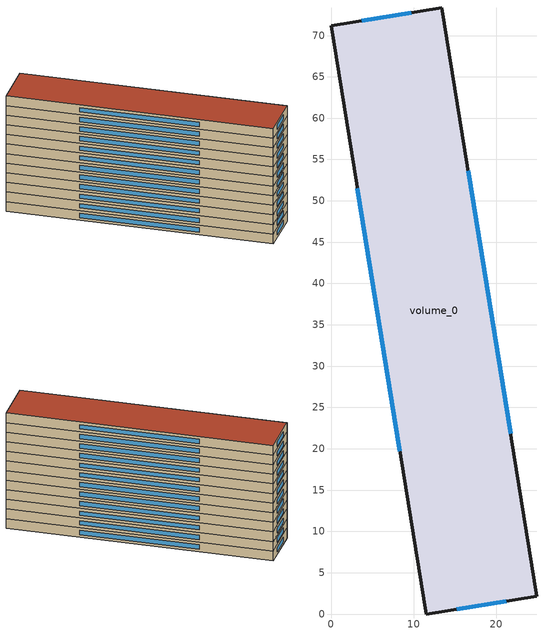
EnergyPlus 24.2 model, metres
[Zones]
volume_0
 floor ground (ground): 13.41,73.33 24.9,2.16 11.49,0 0,71.17 z0
 wall outside (wall): 0,71.17 11.49,0 24.9,2.16 13.41,73.33 0,71.17 z0:2.8; 0,71.17 11.49,0 24.9,2.16 13.41,73.33 0,71.17 z2.8:5.6; 0,71.17 11.49,0 24.9,2.16 13.41,73.33 0,71.17 z5.6:8.4; 0,71.17 11.49,0 24.9,2.16 13.41,73.33 0,71.17 z8.4:11.2; 0,71.17 11.49,0 24.9,2.16 13.41,73.33 0,71.17 z11.2:14; 0,71.17 11.49,0 24.9,2.16 13.41,73.33 0,71.17 z14:16.8; 0,71.17 11.49,0 24.9,2.16 13.41,73.33 0,71.17 z16.8:19.6; 0,71.17 11.49,0 24.9,2.16 13.41,73.33 0,71.17 z19.6:22.4; 0,71.17 11.49,0 24.9,2.16 13.41,73.33 0,71.17 z22.4:25.2; 0,71.17 11.49,0 24.9,2.16 13.41,73.33 0,71.17 z25.2:28; 0,71.17 11.49,0 24.9,2.16 13.41,73.33 0,71.17 z28:30.8; 0,71.17 11.49,0 24.9,2.16 13.41,73.33 0,71.17 z30.8:33.6
 window (window): 3.18,51.5 8.31,19.67 / 15.2,0.6 21.19,1.57 / 21.72,21.83 16.59,53.66 / 9.71,72.73 3.71,71.77 z0.77:2.03; 3.18,51.5 8.31,19.67 / 15.2,0.6 21.19,1.57 / 21.72,21.83 16.59,53.66 / 9.71,72.73 3.71,71.77 z3.57:4.83; 3.18,51.5 8.31,19.67 / 15.2,0.6 21.19,1.57 / 21.72,21.83 16.59,53.66 / 9.71,72.73 3.71,71.77 z6.37:7.63; 3.18,51.5 8.31,19.67 / 15.2,0.6 21.19,1.57 / 21.72,21.83 16.59,53.66 / 9.71,72.73 3.71,71.77 z9.17:10.43; 3.18,51.5 8.31,19.67 / 15.2,0.6 21.19,1.57 / 21.72,21.83 16.59,53.66 / 9.71,72.73 3.71,71.77 z11.97:13.23; 3.18,51.5 8.31,19.67 / 15.2,0.6 21.19,1.57 / 21.72,21.83 16.59,53.66 / 9.71,72.73 3.71,71.77 z14.77:16.03; 3.18,51.5 8.31,19.67 / 15.2,0.6 21.19,1.57 / 21.72,21.83 16.59,53.66 / 9.71,72.73 3.71,71.77 z17.57:18.83; 3.18,51.5 8.31,19.67 / 15.2,0.6 21.19,1.57 / 21.72,21.83 16.59,53.66 / 9.71,72.73 3.71,71.77 z20.37:21.63; 3.18,51.5 8.31,19.67 / 15.2,0.6 21.19,1.57 / 21.72,21.83 16.59,53.66 / 9.71,72.73 3.71,71.77 z23.17:24.43; 3.18,51.5 8.31,19.67 / 15.2,0.6 21.19,1.57 / 21.72,21.83 16.59,53.66 / 9.71,72.73 3.71,71.77 z25.97:27.23; 3.18,51.5 8.31,19.67 / 15.2,0.6 21.19,1.57 / 21.72,21.83 16.59,53.66 / 9.71,72.73 3.71,71.77 z28.77:30.03; 3.18,51.5 8.31,19.67 / 15.2,0.6 21.19,1.57 / 21.72,21.83 16.59,53.66 / 9.71,72.73 3.71,71.77 z31.57:32.83
 roof outside (top): 0,71.17 11.49,0 24.9,2.16 13.41,73.33 z33.6
[Building]
building: North axis=0; Terrain=Suburbs; Solar distribution=FullExterior; Loads convergence tolerance value=0.04; Temperature convergence tolerance value=0.4; Maximum number of warmup days=50
[Site:Location]
site: Latitude=57.6761; Longitude=12.2919; Time zone=1; Elevation=155.2
[Site:GroundTemperature:BuildingSurface]
ground_temperature: 18, 18, 18, 18, 18, 18, 18, 18, 18, 18, 18, 18
[Material]
Name | Roughness | Thickness | Conductivity | Density | Specific heat | Thermal absorptance | Solar absorptance | Visible absorptance
wall_layer_0 | MediumRough | 0.08 | 2.94065 | 2322.01 | 831.464 | 0.9 | 0.7 | 0.7
wall_layer_1 | MediumRough | 0.0877003 | 0.0535021 | 30 | 840 | 0.9 | 0.7 | 0.7
wall_layer_2 | MediumRough | 0.15 | 2.94065 | 2322.01 | 831.464 | 0.9 | 0.7 | 0.7
wall_layer_3 | Smooth | 0.013 | 0.203721 | 800.002 | 1090.03 | 0.9 | 0.7 | 0.5
top_layer_0 | Rough | 0.006 | 0.201316 | 1120 | 1459.06 | 0.9 | 0.7 | 0.7
top_layer_1 | MediumRough | 0.199815 | 0.0528808 | 30 | 840 | 0.9 | 0.7 | 0.7
top_layer_2 | MediumRough | 0.15 | 2.9065 | 2322.01 | 831.464 | 0.9 | 0.7 | 0.7
ground_layer_0 | MediumRough | 0.16 | 2.91988 | 2322.01 | 832.02 | 0.9 | 0.7 | 0.7
ground_layer_1 | MediumRough | 0.102942 | 0.0379132 | 43.0001 | 1209.22 | 0.9 | 0.6 | 0.6
ground_layer_2 | Rough | 0.05 | 0.417325 | 1555 | 800 | 0.85 | 0.65 | 0.65
ground_layer_3 | MediumRough | 0.05 | 2.91988 | 2322.01 | 832.02 | 0.9 | 0.7 | 0.7
internal_slab_face_a_layer_0; internal_slab_face_b_layer_0 | MediumRough | 0.1 | 2.3089 | 2322.01 | 832.02 | 0.9 | 0.7 | 0.7
[Construction]
wall: wall_layer_0, wall_layer_1, wall_layer_2, wall_layer_3
top: top_layer_0, top_layer_1, top_layer_2
ground: ground_layer_0, ground_layer_1, ground_layer_2, ground_layer_3
internal_slab_face_a: internal_slab_face_a_layer_0
internal_slab_face_b: internal_slab_face_b_layer_0
window: glazing
[WindowMaterial:SimpleGlazingSystem]
glazing: U factor=2.22; Solar heat gain coefficient=0.3; Visible transmittance=0.65
[Zone]
volume_0: Ceiling height=33.6; Floor area=11751; Volume=32902.7; Part of total floor area=Yes
[Space]
volume_0_space: Zone=volume_0; Ceiling height=33.6; Floor area=11751; Volume=32902.7
[People]
volume_0_people: Zone or zonelist or space or spacelist=volume_0; Number of people schedule=occupancy_fraction; Number of people calculation method=People; Number of people=245.2; Fraction radiant=0.3; Activity level schedule=activity
[ElectricEquipment]
volume_0_equipment: Zone or zonelist or space or spacelist=volume_0; Schedule=equipment_fraction; Design level calculation method=EquipmentLevel; Design level=23.5123; Fraction radiant=0.3
[Lights]
volume_0_lighting: Zone or zonelist or space or spacelist=volume_0; Schedule=lighting_fraction; Design level calculation method=LightingLevel; Lighting level=0; Fraction radiant=0.3
[ZoneInfiltration:DesignFlowRate]
volume_0_envelope_leakage: Zone or zonelist or space or spacelist=volume_0; Schedule=on; Design flow rate calculation method=AirChanges/Hour; Air changes per hour=0.1; Constant term coefficient=1; Temperature term coefficient=0; Velocity term coefficient=0; Velocity squared term coefficient=0
[ThermostatSetpoint:DualSetpoint]
volume_0_setpoints: Heating setpoint temperature schedule=heating_setpoint; Cooling setpoint temperature schedule=cooling_setpoint
[ZoneControl:Thermostat]
volume_0_thermostat: Zone or zonelist=volume_0; Control type schedule=thermostat_control; Control 1=volume_0_setpoints
[Zone equipment]
volume_0: volume_0_ideal
[DesignSpecification:OutdoorAir]
volume_0_outdoor_air: Outdoor air method=Flow/Zone; Outdoor air flow per zone=3.4328; Outdoor air schedule=on
[ZoneHVAC:IdealLoadsAirSystem]
volume_0_ideal: Availability schedule=on; Heating availability schedule=on; Cooling availability schedule=off; Maximum heating supply air temperature=50; Minimum cooling supply air temperature=13; Heating limit=NoLimit; Cooling limit=NoLimit; Dehumidification control type=None; Humidification control type=None; Design specification outdoor air object=volume_0_outdoor_air; Outdoor air economizer type=NoEconomizer; Heat recovery type=None; Sensible heat recovery effectiveness=0; Latent heat recovery effectiveness=0
[WaterUse:Equipment]
volume_0_dhw: Peak flow rate=0.000149077; Flow rate fraction schedule=dhw_fraction; Target temperature schedule=water_hot; Hot water supply temperature schedule=water_hot; Cold water supply temperature schedule=water_cold
[InternalMass] Zone or zonelist=volume_0; Surface area=979.248
Name | Construction
main_slab_0_a; main_slab_1_a; main_slab_2_a; main_slab_3_a; main_slab_4_a; main_slab_5_a; main_slab_6_a; main_slab_7_a; main_slab_8_a; main_slab_9_a; main_slab_10_a | internal_slab_face_a
main_slab_0_b; main_slab_1_b; main_slab_2_b; main_slab_3_b; main_slab_4_b; main_slab_5_b; main_slab_6_b; main_slab_7_b; main_slab_8_b; main_slab_9_b; main_slab_10_b | internal_slab_face_b
[SurfaceProperty:IncidentSolarMultiplier] Incident solar multiplier=1
Name | Surface
main_main_0_main.r0.e0_s0_z0_solar | main_main_0_main.r0.e0_s0_z0_window
main_main_0_main.r0.e1_s0_z0_solar | main_main_0_main.r0.e1_s0_z0_window
main_main_0_main.r0.e2_s0_z0_solar | main_main_0_main.r0.e2_s0_z0_window
main_main_0_main.r0.e3_s0_z0_solar | main_main_0_main.r0.e3_s0_z0_window
main_main_1_main.r0.e0_s0_z0_solar | main_main_1_main.r0.e0_s0_z0_window
main_main_1_main.r0.e1_s0_z0_solar | main_main_1_main.r0.e1_s0_z0_window
main_main_1_main.r0.e2_s0_z0_solar | main_main_1_main.r0.e2_s0_z0_window
main_main_1_main.r0.e3_s0_z0_solar | main_main_1_main.r0.e3_s0_z0_window
main_main_2_main.r0.e0_s0_z0_solar | main_main_2_main.r0.e0_s0_z0_window
main_main_2_main.r0.e1_s0_z0_solar | main_main_2_main.r0.e1_s0_z0_window
main_main_2_main.r0.e2_s0_z0_solar | main_main_2_main.r0.e2_s0_z0_window
main_main_2_main.r0.e3_s0_z0_solar | main_main_2_main.r0.e3_s0_z0_window
main_main_3_main.r0.e0_s0_z0_solar | main_main_3_main.r0.e0_s0_z0_window
main_main_3_main.r0.e1_s0_z0_solar | main_main_3_main.r0.e1_s0_z0_window
main_main_3_main.r0.e2_s0_z0_solar | main_main_3_main.r0.e2_s0_z0_window
main_main_3_main.r0.e3_s0_z0_solar | main_main_3_main.r0.e3_s0_z0_window
main_main_4_main.r0.e0_s0_z0_solar | main_main_4_main.r0.e0_s0_z0_window
main_main_4_main.r0.e1_s0_z0_solar | main_main_4_main.r0.e1_s0_z0_window
main_main_4_main.r0.e2_s0_z0_solar | main_main_4_main.r0.e2_s0_z0_window
main_main_4_main.r0.e3_s0_z0_solar | main_main_4_main.r0.e3_s0_z0_window
main_main_5_main.r0.e0_s0_z0_solar | main_main_5_main.r0.e0_s0_z0_window
main_main_5_main.r0.e1_s0_z0_solar | main_main_5_main.r0.e1_s0_z0_window
main_main_5_main.r0.e2_s0_z0_solar | main_main_5_main.r0.e2_s0_z0_window
main_main_5_main.r0.e3_s0_z0_solar | main_main_5_main.r0.e3_s0_z0_window
main_main_6_main.r0.e0_s0_z0_solar | main_main_6_main.r0.e0_s0_z0_window
main_main_6_main.r0.e1_s0_z0_solar | main_main_6_main.r0.e1_s0_z0_window
main_main_6_main.r0.e2_s0_z0_solar | main_main_6_main.r0.e2_s0_z0_window
main_main_6_main.r0.e3_s0_z0_solar | main_main_6_main.r0.e3_s0_z0_window
main_main_7_main.r0.e0_s0_z0_solar | main_main_7_main.r0.e0_s0_z0_window
main_main_7_main.r0.e1_s0_z0_solar | main_main_7_main.r0.e1_s0_z0_window
main_main_7_main.r0.e2_s0_z0_solar | main_main_7_main.r0.e2_s0_z0_window
main_main_7_main.r0.e3_s0_z0_solar | main_main_7_main.r0.e3_s0_z0_window
main_main_8_main.r0.e0_s0_z0_solar | main_main_8_main.r0.e0_s0_z0_window
main_main_8_main.r0.e1_s0_z0_solar | main_main_8_main.r0.e1_s0_z0_window
main_main_8_main.r0.e2_s0_z0_solar | main_main_8_main.r0.e2_s0_z0_window
main_main_8_main.r0.e3_s0_z0_solar | main_main_8_main.r0.e3_s0_z0_window
main_main_9_main.r0.e0_s0_z0_solar | main_main_9_main.r0.e0_s0_z0_window
main_main_9_main.r0.e1_s0_z0_solar | main_main_9_main.r0.e1_s0_z0_window
main_main_9_main.r0.e2_s0_z0_solar | main_main_9_main.r0.e2_s0_z0_window
main_main_9_main.r0.e3_s0_z0_solar | main_main_9_main.r0.e3_s0_z0_window
main_main_10_main.r0.e0_s0_z0_solar | main_main_10_main.r0.e0_s0_z0_window
main_main_10_main.r0.e1_s0_z0_solar | main_main_10_main.r0.e1_s0_z0_window
main_main_10_main.r0.e2_s0_z0_solar | main_main_10_main.r0.e2_s0_z0_window
main_main_10_main.r0.e3_s0_z0_solar | main_main_10_main.r0.e3_s0_z0_window
main_main_11_main.r0.e0_s0_z0_solar | main_main_11_main.r0.e0_s0_z0_window
main_main_11_main.r0.e1_s0_z0_solar | main_main_11_main.r0.e1_s0_z0_window
main_main_11_main.r0.e2_s0_z0_solar | main_main_11_main.r0.e2_s0_z0_window
main_main_11_main.r0.e3_s0_z0_solar | main_main_11_main.r0.e3_s0_z0_window
[Schedule:Constant]
Name | Hourly value
on | 1
off | 0
thermostat_control | 4
activity | 120
water_hot | 55
water_cold | 10
[Schedule:Compact]
heating_setpoint: Through: 12/31, For: AllDays, Until: 01:00, 21, Until: 02:00, 21, Until: 03:00, 21, Until: 04:00, 21, Until: 05:00, 21, Until: 06:00, 21, Until: 07:00, 21, Until: 08:00, 21, Until: 09:00, 21, Until: 10:00, 21, Until: 11:00, 21, Until: 12:00, 21, Until: 13:00, 21, Until: 14:00, 21, Until: 15:00, 21, Until: 16:00, 21, Until: 17:00, 21, Until: 18:00, 21, Until: 19:00, 21, Until: 20:00, 21, Until: 21:00, 21, Until: 22:00, 21, Until: 23:00, 21, Until: 24:00, 21
cooling_setpoint: Through: 12/31, For: AllDays, Until: 01:00, 30, Until: 02:00, 30, Until: 03:00, 30, Until: 04:00, 30, Until: 05:00, 30, Until: 06:00, 30, Until: 07:00, 30, Until: 08:00, 30, Until: 09:00, 30, Until: 10:00, 30, Until: 11:00, 30, Until: 12:00, 30, Until: 13:00, 30, Until: 14:00, 30, Until: 15:00, 30, Until: 16:00, 30, Until: 17:00, 30, Until: 18:00, 30, Until: 19:00, 30, Until: 20:00, 30, Until: 21:00, 30, Until: 22:00, 30, Until: 23:00, 30, Until: 24:00, 30
occupancy_fraction: Through: 12/31, For: AllDays, Until: 01:00, 0.583333, Until: 02:00, 0.583333, Until: 03:00, 0.583333, Until: 04:00, 0.583333, Until: 05:00, 0.583333, Until: 06:00, 0.583333, Until: 07:00, 0.583333, Until: 08:00, 0.583333, Until: 09:00, 0.583333, Until: 10:00, 0.583333, Until: 11:00, 0.583333, Until: 12:00, 0.583333, Until: 13:00, 0.583333, Until: 14:00, 0.583333, Until: 15:00, 0.583333, Until: 16:00, 0.583333, Until: 17:00, 0.583333, Until: 18:00, 0.583333, Until: 19:00, 0.583333, Until: 20:00, 0.583333, Until: 21:00, 0.583333, Until: 22:00, 0.583333, Until: 23:00, 0.583333, Until: 24:00, 0.583333
equipment_fraction; lighting_fraction; dhw_fraction: Through: 12/31, For: AllDays, Until: 01:00, 1, Until: 02:00, 1, Until: 03:00, 1, Until: 04:00, 1, Until: 05:00, 1, Until: 06:00, 1, Until: 07:00, 1, Until: 08:00, 1, Until: 09:00, 1, Until: 10:00, 1, Until: 11:00, 1, Until: 12:00, 1, Until: 13:00, 1, Until: 14:00, 1, Until: 15:00, 1, Until: 16:00, 1, Until: 17:00, 1, Until: 18:00, 1, Until: 19:00, 1, Until: 20:00, 1, Until: 21:00, 1, Until: 22:00, 1, Until: 23:00, 1, Until: 24:00, 1
